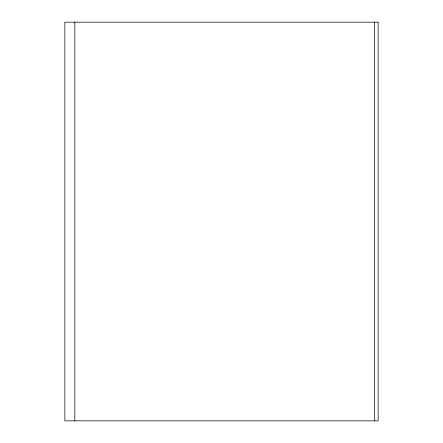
<?xml version="1.0" encoding="UTF-8"?>
<svg xmlns="http://www.w3.org/2000/svg" width="443" height="443" viewBox="0 0 443 443"><rect width="100%" height="100%" fill="white"/><g stroke="black" fill="none" stroke-linecap="round" stroke-linejoin="round"><path stroke-width="0.66" d="M374.429 22.15L374.429 420.85M74.834 22.15L74.834 420.85M378.134 22.15L64.866 22.15L64.866 420.85L378.134 420.85L378.134 22.15"/></g></svg>
